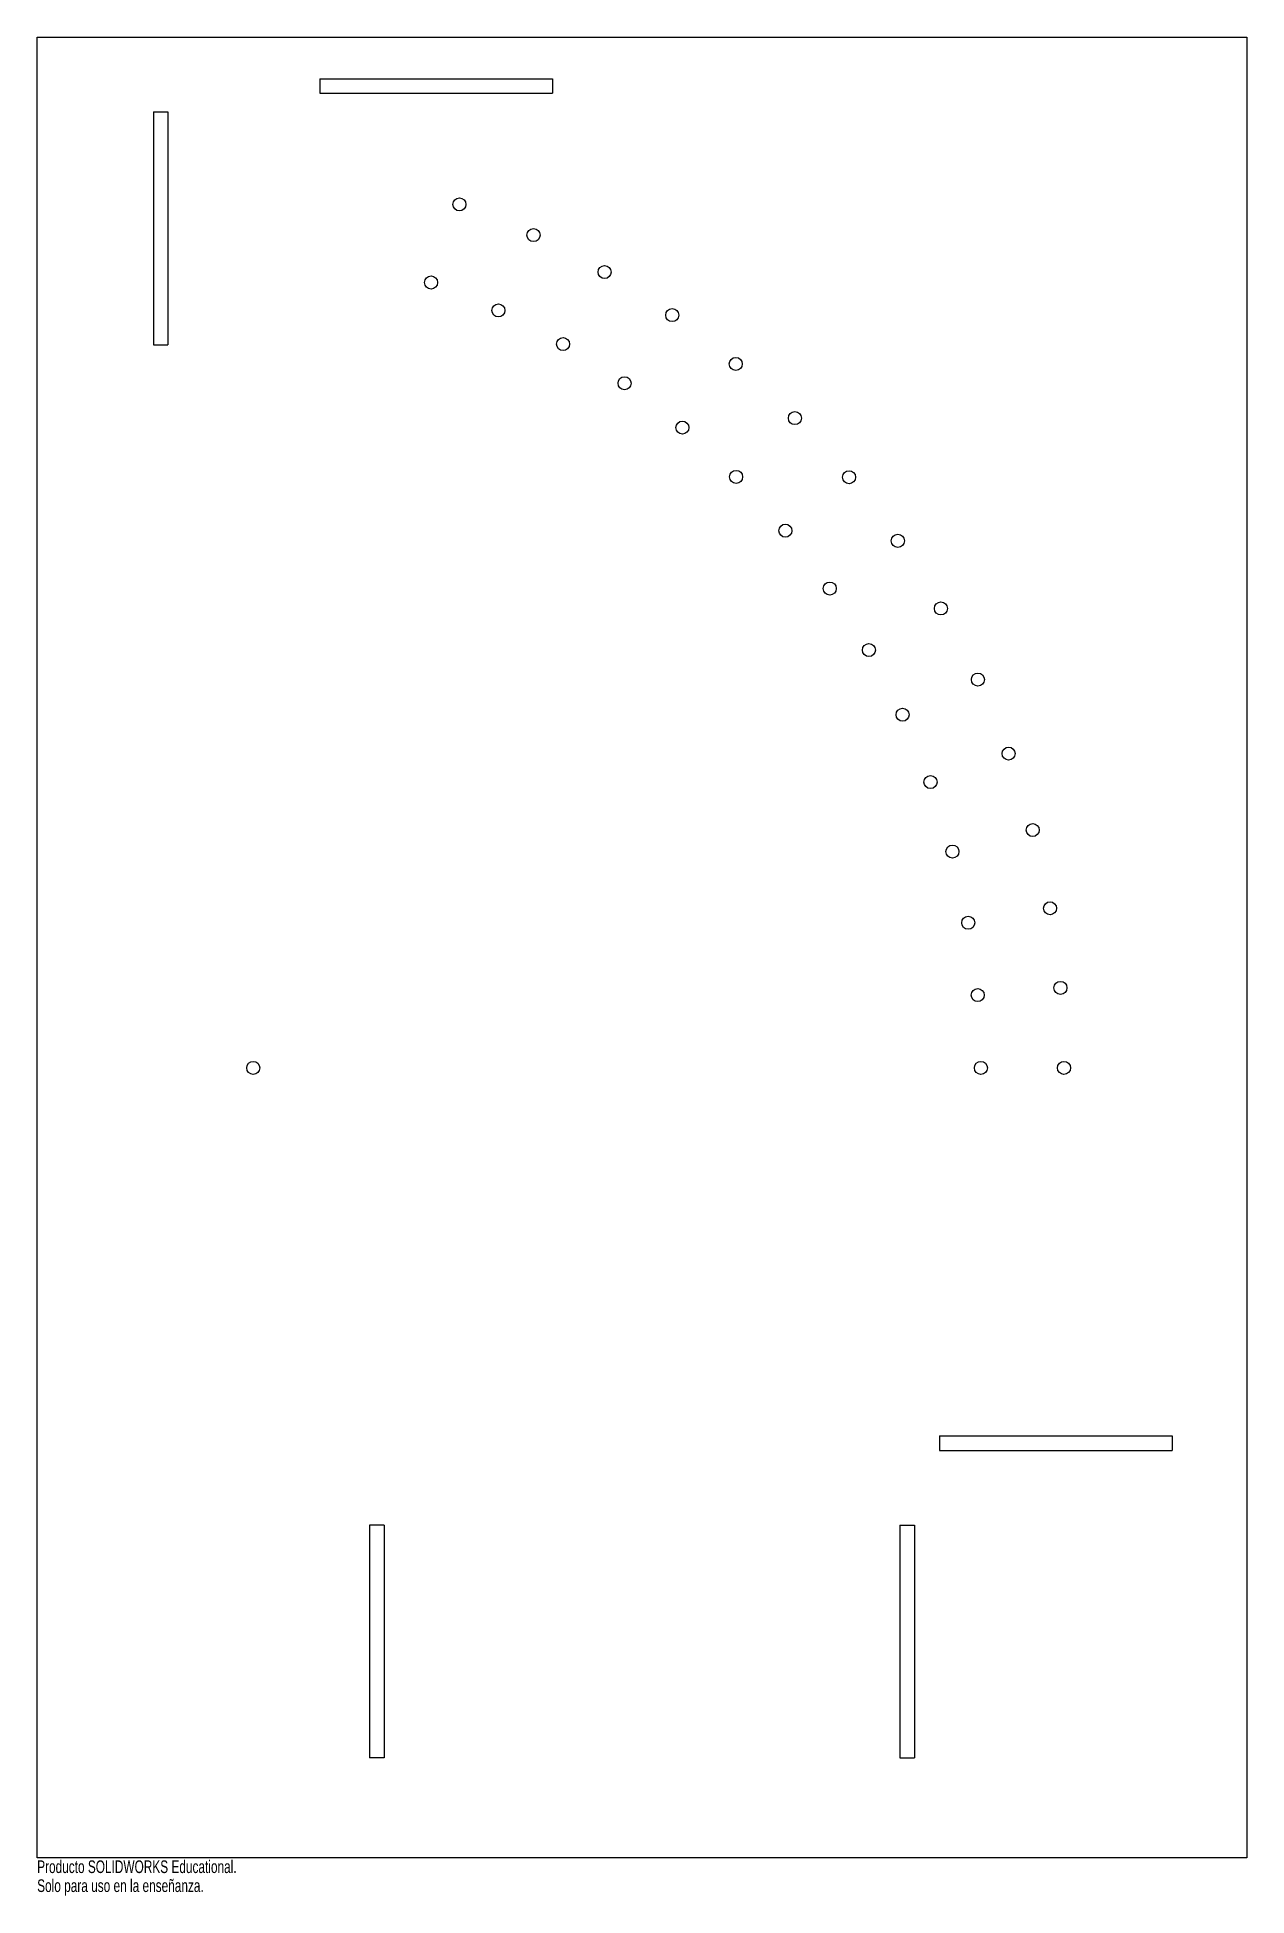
# Model space of a CAD drawing. Header units: inches. Extents: x -15 to 3.2, y -12.9 to 15.
import ezdxf

# ---------------------------------------------------------------- set-up
doc = ezdxf.new("R2010")
doc.units = ezdxf.units.IN
doc.header["$MEASUREMENT"] = 0
doc.styles.add('SLDTEXTSTYLE0', font='TXT', dxfattribs={"width": 0.7})

msp = doc.modelspace()

# ---------------------------------------------------------------- linework, layer by layer
at = {"color": 7, "linetype": 'Continuous', "lineweight": 25}
for p, q in [((-15, 15), (3.194, 15)), ((-15, -12.377), (-15, 15)), ((3.194, 15), (3.194, -12.377)), ((-10.75, 14.375), (-10.75, 14.158)), ((-10.75, 14.375), (-7.25, 14.375)), ((-7.25, 14.375), (-7.25, 14.158)), ((-10.75, 14.158), (-7.25, 14.158)), ((-13.25, 13.875), (-13.033, 13.875)), ((-13.25, 13.875), (-13.25, 10.375)), ((-13.033, 13.875), (-13.033, 10.375)), ((-13.25, 10.375), (-13.033, 10.375)), ((-1.431, -6.035), (-1.431, -6.252)), ((-1.431, -6.035), (2.069, -6.035)), ((2.069, -6.035), (2.069, -6.252)), ((-1.431, -6.252), (2.069, -6.252)), ((-10, -7.377), (-10, -10.877)), ((-9.783, -7.377), (-10, -7.377)), ((-9.783, -7.377), (-9.783, -10.877)), ((-2.023, -7.377), (-2.023, -10.877)), ((-2.023, -7.377), (-1.806, -7.377)), ((-1.806, -7.377), (-1.806, -10.877)), ((-9.783, -10.877), (-10, -10.877)), ((-2.023, -10.877), (-1.806, -10.877)), ((3.194, -12.377), (-15, -12.377))]:
    msp.add_line(p, q, dxfattribs=at)
for centre in [(-8.649, 12.486), (-7.535, 12.024), (-6.466, 11.468), (-9.076, 11.311), (-8.063, 10.891), (-5.449, 10.82), (-7.091, 10.385), (-4.492, 10.086), (-6.166, 9.796), (-5.296, 9.128), (-3.604, 9.271), (-4.487, 8.388), (-2.789, 8.383), (-3.747, 7.579), (-2.055, 7.426), (-3.079, 6.709), (-1.407, 6.409), (-2.49, 5.784), (-0.851, 5.34), (-1.984, 4.812), (-0.389, 4.226), (-1.564, 3.799), (-0.027, 3.077), (-1.234, 2.753), (0.234, 1.9), (-0.997, 1.683), (-0.854, 0.595), (0.391, 0.704), (-11.75, -0.5), (-0.806, -0.5), (0.444, -0.5)]:
    msp.add_circle(centre, 0.098, dxfattribs=at)

# ---------------------------------------------------------------- texts
at = {"color": 7, "linetype": 'Continuous', "char_height": 0.1903, "attachment_point": 1, "style": 'SLDTEXTSTYLE0'}
for s, insert in [('Producto SOLIDWORKS Educational.', (-15, -12.417)), ('Solo para uso en la enseñanza.', (-15, -12.702))]:
    msp.add_mtext(s, dxfattribs=dict(at, insert=insert))

doc.saveas('drawing.dxf')
